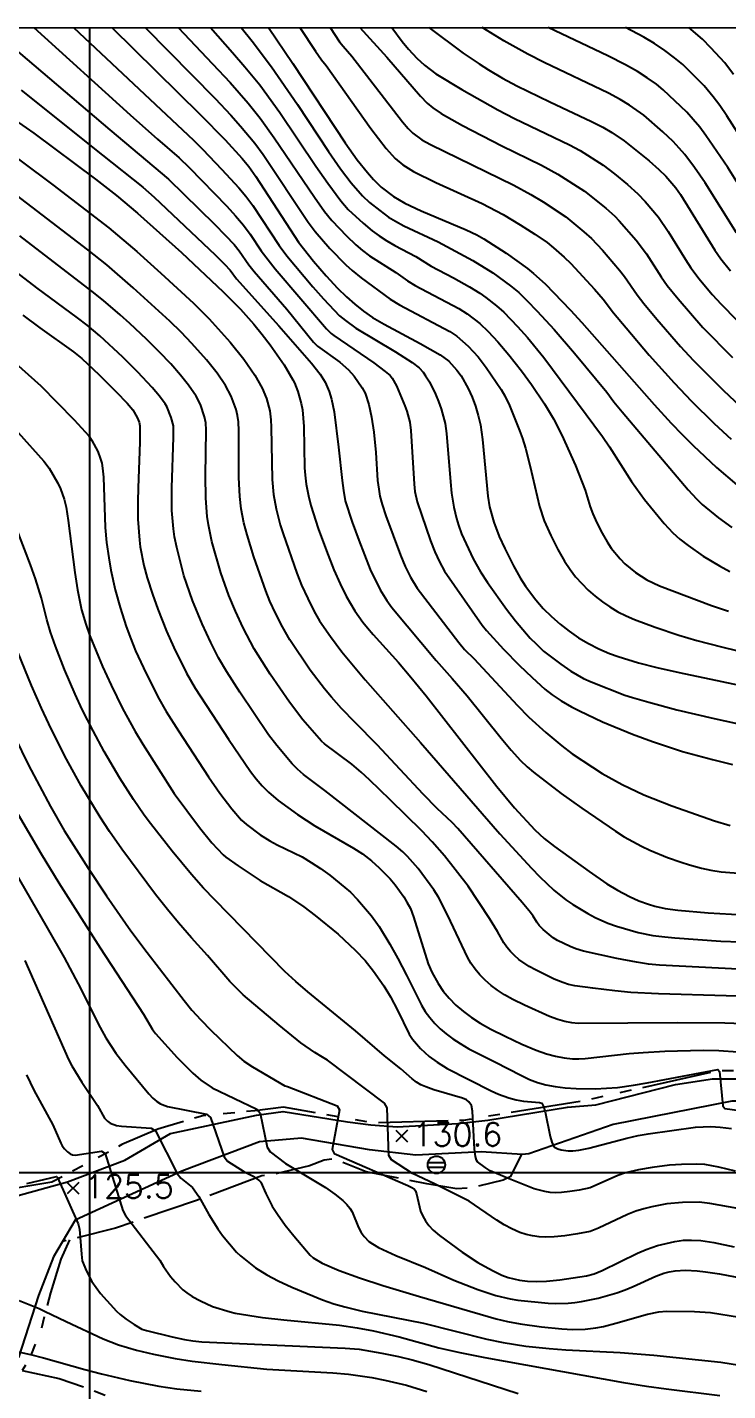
# Model space of a CAD drawing. Extents: x 199116 to 199565, y 548943 to 549516.
# Drawn here: x 199394.6 to 199454.9, y 549381.2 to 549498.6 of the extents above; entities that cross this region are included whole.
import ezdxf

# ---------------------------------------------------------------- set-up
doc = ezdxf.new("R2010")
doc.units = 0
doc.header["$MEASUREMENT"] = 0
doc.linetypes.add('ANYANG1', pattern=[11.5, 6, -1, 1, -1.5, 1, -1])
doc.linetypes.add('ANYANG2', pattern=[6, 5, -1])
for name, color, linetype in [('A0013118', 1, 'CONTINUOUS'), ('A0023119', 1, 'ANYANG2'), ('B0024126', 7, 'ANYANG1'), ('C0226232', 7, 'CONTINUOUS'), ('F0017111', 30, 'CONTINUOUS'), ('F0017114', 7, 'CONTINUOUS'), ('F0027132', 7, 'CONTINUOUS'), ('F0027217', 7, 'CONTINUOUS'), ('H0017334', 7, 'CONTINUOUS'), ('H0037335', 7, 'CONTINUOUS')]:
    doc.layers.add(name, color=color, linetype=linetype)
doc.styles.add('HIST', font='romans.shx', dxfattribs={"bigfont": 'ngsw.shx'})

# ---------------------------------------------------------------- blocks, each defined once
blk = doc.blocks.new('F0027217')
at = {"layer": 'F0027217'}
for points in [[(0.5, 0.5), (-0.5, -0.5)], [(-0.5, 0.5), (0.5, -0.5)]]:
    blk.add_lwpolyline(points, dxfattribs=at)
blk = doc.blocks.new('C0226232')
at = {"layer": 'C0226232'}
for points in [[(-0.72, 0.211), (0.72, 0.211)], [(-0.722, -0.202), (0.722, -0.202)]]:
    blk.add_lwpolyline(points, dxfattribs=at)
blk.add_circle((0, 0), 0.75, dxfattribs=at)

msp = doc.modelspace()

# ---------------------------------------------------------------- linework, layer by layer
at = {"layer": 'A0013118', "flags": 128}
for points in [[(199558.135, 549410.847), (199525.074, 549410.961), (199516.068, 549408.522), (199509.596, 549407.009), (199495.61, 549405.02), (199486.62, 549403.27), (199472.97, 549404.12), (199463.6, 549404.84), (199458.86, 549405.72), (199455.94, 549406.12), (199455.28, 549406.13), (199445.07, 549404.11), (199437.81, 549401.6), (199437.24, 549401.54), (199433.69, 549401.78), (199428.09, 549401.49), (199424.1, 549401.94), (199418.24, 549402.95), (199414.61, 549402.62), (199407.93, 549400.11), (199398.76, 549395.87), (199396.88, 549392.73), (199395.61, 549389.39), (199393.89, 549384.05)], [(199393.86, 549398.01), (199398.09, 549399.19), (199403.04, 549401.06), (199406.95, 549403.36), (199414.35, 549404.92), (199416.66, 549405.24), (199422.19, 549404.34), (199424.19, 549404.09), (199426.46, 549403.93), (199431.68, 549404.2), (199434.28, 549404.49), (199441.13, 549405.62), (199443.57, 549405.82), (199450.43, 549407.57), (199453.62, 549408.06), (199456.31, 549408.04)]]:
    msp.add_lwpolyline(points, dxfattribs=at)
at = {"layer": 'A0023119', "flags": 128}
msp.add_lwpolyline([(199437.16, 549401.55), (199436.19, 549399.61), (199435.6, 549399.33), (199432.81, 549398.65), (199431.6, 549398.58), (199429.03, 549399.02), (199423.81, 549400.04), (199421.01, 549401.15), (199420.18, 549401.06), (199418.93, 549400.55), (199415.62, 549399.77), (199414.82, 549399.7), (199409.2, 549397.58), (199402.22, 549395.2), (199397.66, 549394.04)], dxfattribs=at)
at = {"layer": 'B0024126', "flags": 128}
for points in [[(199558.136, 549430.162), (199556.22, 549431.22), (199553.03, 549431.96), (199550.41, 549430.88), (199548.31, 549428.55), (199545.449, 549424.825), (199543.72, 549420.77), (199543.57, 549420.16), (199543.11, 549419.46), (199537.81, 549419.14), (199531.69, 549418.53), (199521.37, 549416.87), (199512.84, 549415.24), (199508.76, 549410.22), (199507.27, 549409.6), (199486.37, 549406.13), (199472.93, 549406.62), (199466.18, 549407.86), (199459.5, 549408.81), (199454.04, 549408.73), (199442.67, 549406.19), (199432.18, 549404.48), (199424.41, 549404.25), (199416.69, 549405.6), (199414.23, 549405.3), (199409.74, 549404.87), (199405.86, 549403.72), (199402.76, 549402.39), (199400.53, 549401.15), (199396.75, 549399.15), (199389.42, 549397.93), (199383.92, 549397.86), (199374.92, 549398.63), (199373.95, 549399.11), (199367.42, 549403.05), (199362.99, 549406.58), (199358.83, 549408.68), (199352.72, 549411.29), (199337.07, 549412.94), (199331.69, 549413.33), (199313.44, 549412.72), (199304.31, 549412.56), (199304.1, 549412.55)], [(199398.28, 549394.2), (199397.52, 549392.52), (199396.62, 549389.63), (199395.8, 549386.37), (199394.75, 549383.78), (199394.19, 549382.95), (199397.37, 549382.26), (199399.82, 549381.41), (199402.94, 549380.18), (199406.88, 549379.12), (199410.79, 549378.89), (199415.47, 549378.8), (199419.89, 549378.59), (199424.73, 549378.26), (199426.13, 549378.1), (199429.11, 549377.38), (199432.47, 549375.75), (199436.57, 549374.43), (199461.35, 549364.87), (199471.9, 549358.93), (199500.2, 549349.73), (199521.52, 549342.53), (199525.3, 549347.12), (199531.85, 549341.16), (199535.46, 549344.07), (199537.99, 549342.42), (199541.49, 549341.54), (199544.7, 549341.11), (199547.24, 549340.41), (199551.17, 549338.9), (199554.96, 549337.4), (199558.131, 549336.96)]]:
    msp.add_lwpolyline(points, dxfattribs=at)
at = {"layer": 'F0017111', "flags": 128}
for points, elevation in [([(199395.2, 549498.58), (199403.49, 549491.07), (199405.85, 549488.97), (199407.71, 549487.37), (199408.56, 549486.54), (199411.8, 549483.21), (199412.57, 549482.37), (199413.24, 549481.56), (199413.81, 549480.79), (199414.77, 549479.35), (199415.96, 549477.8), (199420.39, 549472.64), (199420.8, 549472.25), (199421.03, 549472.08), (199424.45, 549469.71), (199425.44, 549468.98), (199425.87, 549468.61), (199426.05, 549468.38), (199426.4, 549467.73), (199427.14, 549466.01), (199427.31, 549465.54), (199427.56, 549464.59), (199427.65, 549463.88), (199427.93, 549459.26), (199428, 549458.62), (199428.19, 549457.75), (199429.35, 549454.39), (199429.71, 549453.45), (199430.1, 549452.58), (199430.54, 549451.78), (199433.78, 549447.11), (199434.15, 549446.65), (199435.62, 549445.06), (199436.97, 549443.69), (199438.08, 549442.61), (199439.18, 549441.62), (199439.8, 549441.13), (199440.59, 549440.62), (199441.47, 549440.1), (199442.15, 549439.74), (199444.13, 549438.81), (199446.73, 549437.73), (199448.46, 549437.1), (199450.17, 549436.52), (199451.03, 549436.25), (199453.6, 549435.54), (199455.33, 549435.11)], 143), ([(199398.61, 549498.58), (199408.95, 549488.9), (199409.73, 549488.12), (199411.38, 549486.37), (199412.84, 549484.78), (199413.44, 549484.06), (199414.05, 549483.25), (199416.32, 549479.82), (199416.97, 549478.94), (199419.21, 549476.25), (199420.14, 549475.21), (199421.52, 549473.77), (199422.01, 549473.35), (199422.92, 549472.69), (199426.32, 549470.65), (199427.75, 549469.75), (199428.35, 549469.29), (199428.7, 549468.9), (199428.92, 549468.59), (199429.24, 549468.07), (199429.76, 549467.02), (199430.03, 549466.38), (199430.26, 549465.76), (199430.6, 549464.48), (199430.72, 549463.63), (199431.05, 549459.46), (199431.16, 549458.5), (199431.36, 549457.28), (199431.59, 549456.3), (199431.76, 549455.73), (199432.02, 549455), (199433.01, 549452.83), (199433.65, 549451.71), (199434.25, 549450.81), (199435.87, 549448.5), (199436.65, 549447.5), (199437.93, 549446.01), (199438.42, 549445.5), (199439.07, 549444.89), (199440.55, 549443.77), (199441.43, 549443.17), (199442.51, 549442.54), (199443.16, 549442.25), (199446.07, 549441.1), (199446.72, 549440.88), (199448.12, 549440.48), (199450.55, 549439.84), (199453.74, 549439.09), (199460.69, 549437.56)], 144), ([(199404.79, 549498.58), (199410.81, 549492.47), (199412.15, 549491.05), (199413, 549490.1), (199414.21, 549488.62), (199414.94, 549487.64), (199418.81, 549481.84), (199419.41, 549481.02), (199420.68, 549479.56), (199422.05, 549478.14), (199422.59, 549477.65), (199423.36, 549477.04), (199425.86, 549475.2), (199426.68, 549474.7), (199431, 549472.41), (199431.36, 549472.19), (199431.62, 549472.01), (199432.59, 549471.16), (199433.44, 549470.23), (199434.14, 549469.32), (199435.43, 549467.42), (199435.74, 549466.88), (199436.15, 549466.03), (199437.01, 549463.89), (199437.25, 549463.21), (199437.51, 549462.35), (199437.92, 549460.78), (199438.73, 549457.35), (199439.12, 549456.1), (199439.69, 549454.83), (199440.3, 549453.64), (199440.87, 549452.64), (199441.35, 549451.91), (199441.83, 549451.29), (199442.36, 549450.7), (199442.92, 549450.14), (199443.51, 549449.62), (199444.13, 549449.13), (199444.78, 549448.69), (199445.46, 549448.28), (199446.17, 549447.92), (199446.9, 549447.6), (199448.67, 549446.96), (199450.71, 549446.26), (199452.27, 549445.8), (199454.38, 549445.25), (199458.49, 549444.24)], 146), ([(199407.63, 549498.58), (199410.59, 549495.47), (199412.1, 549493.84), (199413.66, 549492.07), (199414.67, 549490.78), (199415.89, 549489.1), (199419.36, 549483.98), (199420.22, 549482.75), (199420.84, 549481.98), (199422.12, 549480.65), (199422.91, 549479.88), (199423.49, 549479.39), (199424.08, 549478.93), (199426.37, 549477.48), (199427.37, 549476.77), (199428.01, 549476.38), (199431.78, 549474.38), (199432.5, 549473.94), (199433.58, 549473.1), (199434.31, 549472.41), (199435.13, 549471.53), (199436.08, 549470.41), (199437.16, 549469.03), (199438.04, 549467.85), (199439.16, 549466.17), (199439.92, 549464.88), (199440.63, 549463.49), (199441.81, 549460.88), (199442.65, 549458.76), (199443.08, 549457.3), (199443.3, 549456.72), (199443.66, 549455.94), (199444.11, 549455.04), (199444.54, 549454.29), (199444.9, 549453.74), (199445.65, 549452.83), (199446.07, 549452.41), (199446.98, 549451.66), (199447.97, 549451.02), (199449.06, 549450.51), (199453.52, 549448.82), (199455, 549448.32)], 147), ([(199410.39, 549498.58), (199412.31, 549496.44), (199413.37, 549495.21), (199414.65, 549493.64), (199416.38, 549491.26), (199419.47, 549486.66), (199420.49, 549485.19), (199421.63, 549483.67), (199422.26, 549482.93), (199423.54, 549481.73), (199424.32, 549481.08), (199424.91, 549480.64), (199425.57, 549480.22), (199426.28, 549479.82), (199428.08, 549478.88), (199429.4, 549478.03), (199431.32, 549477.04), (199432.69, 549476.27), (199433.59, 549475.71), (199434.09, 549475.34), (199435.02, 549474.62), (199435.64, 549474.09), (199436.84, 549472.85), (199437.69, 549471.9), (199439.09, 549470.16), (199444.13, 549463.38), (199444.74, 549462.47), (199446.63, 549459.5), (199447.75, 549457.93), (199449.46, 549455.88), (199450.21, 549455.08), (199450.8, 549454.54), (199451.52, 549453.97), (199452.82, 549453.07), (199454.21, 549452.22), (199455.09, 549451.75)], 148), ([(199413.03, 549498.58), (199413.98, 549497.42), (199415.66, 549495.21), (199417.88, 549491.96), (199420.55, 549487.91), (199421.6, 549486.43), (199422.51, 549485.22), (199423.48, 549484.09), (199424.09, 549483.53), (199424.97, 549482.82), (199425.72, 549482.27), (199426.33, 549481.9), (199427.05, 549481.51), (199429.99, 549480.13), (199432.98, 549478.52), (199434.7, 549477.45), (199436.23, 549476.33), (199436.93, 549475.76), (199437.63, 549475.09), (199438.53, 549474.16), (199439.97, 549472.59), (199441.74, 549470.54), (199444.52, 549467.2), (199445.13, 549466.34), (199445.85, 549465.49), (199451.53, 549458.77), (199452.23, 549457.99), (199452.73, 549457.51), (199454.13, 549456.36), (199455.27, 549455.54)], 149), ([(199418.08, 549498.58), (199419.44, 549496.56), (199419.97, 549495.81), (199420.36, 549495.31), (199424.2, 549489.88), (199425.51, 549488.16), (199426.29, 549487.32), (199426.96, 549486.77), (199427.87, 549486.19), (199429.81, 549485.25), (199433.8, 549483.42), (199435.59, 549482.5), (199437.06, 549481.61), (199438.32, 549480.78), (199439.37, 549480.07), (199439.92, 549479.61), (199440.83, 549478.82), (199441.41, 549478.26), (199443.46, 549476.05), (199444.2, 549475.2), (199445.09, 549474.03), (199446.18, 549472.72), (199448.16, 549470.38), (199450.32, 549467.98), (199451.81, 549466.41), (199453.74, 549464.5), (199455.21, 549463.14)], 151), ([(199420.69, 549498.58), (199421.52, 549497.35), (199421.81, 549496.97), (199422.58, 549496.11), (199426.93, 549490.47), (199427.42, 549489.88), (199427.83, 549489.49), (199428.6, 549488.93), (199429.34, 549488.52), (199436.5, 549485), (199437.98, 549484.22), (199439.05, 549483.57), (199440.99, 549482.28), (199442.54, 549480.99), (199443.2, 549480.41), (199444.14, 549479.41), (199445.62, 549477.7), (199446.05, 549477.16), (199447.13, 549475.57), (199447.7, 549474.83), (199448.83, 549473.46), (199450.87, 549471.11), (199451.96, 549469.95), (199454.55, 549467.32), (199456.46, 549465.54)], 152), ([(199423.27, 549498.58), (199425.57, 549496.04), (199428.47, 549492.67), (199429.05, 549492.08), (199429.55, 549491.66), (199430.26, 549491.18), (199432.1, 549490.15), (199435.47, 549488.39), (199438.9, 549486.74), (199440.31, 549485.97), (199442.59, 549484.51), (199444.42, 549483.02), (199445.2, 549482.33), (199445.58, 549481.94), (199447.04, 549480.28), (199447.92, 549479.09), (199449.19, 549477.11), (199449.72, 549476.38), (199450.65, 549475.21), (199452.78, 549472.75), (199455.33, 549470.17)], 153), ([(199426.01, 549498.58), (199426.91, 549497.39), (199427.44, 549496.73), (199428.15, 549495.95), (199428.82, 549495.34), (199429.79, 549494.61), (199432.04, 549493.25), (199435.13, 549491.5), (199436.56, 549490.75), (199441.3, 549488.48), (199442.21, 549488), (199444.2, 549486.74), (199445.17, 549486), (199446.29, 549485.06), (199447.19, 549484.26), (199447.82, 549483.62), (199448.95, 549482.25), (199449.79, 549481.03), (199451.28, 549478.62), (199451.76, 549477.9), (199452.47, 549476.95), (199453.59, 549475.6), (199454.36, 549474.77), (199455.69, 549473.43)], 154), ([(199455.68, 549480.9), (199452.99, 549485.22), (199452.06, 549486.53), (199451.22, 549487.64), (199450.75, 549488.2), (199450.22, 549488.76), (199449.33, 549489.61), (199447.7, 549491.05), (199446.47, 549491.9), (199445.66, 549492.4), (199444.66, 549492.94), (199439.12, 549495.58), (199437.73, 549496.28), (199435.65, 549497.45), (199433.78, 549498.58)], 156), ([(199457.52, 549482.39), (199454.92, 549486.53), (199453.05, 549489.3), (199452.51, 549490.02), (199451.96, 549490.68), (199451.4, 549491.29), (199449.37, 549493.23), (199448.78, 549493.7), (199448, 549494.25), (199447.15, 549494.8), (199446.13, 549495.37), (199444.6, 549496.14), (199439.48, 549498.58)], 157), ([(199459.37, 549483.88), (199454.85, 549490.97), (199454.25, 549491.86), (199453.68, 549492.62), (199452.89, 549493.56), (199451.05, 549495.41), (199450.35, 549495.99), (199449.52, 549496.6), (199448.63, 549497.2), (199447.7, 549497.75), (199446.12, 549498.58)], 158), ([(199455.41, 549494.55), (199454.67, 549495.54), (199453.47, 549496.85), (199452.74, 549497.58), (199451.56, 549498.58)], 159), ([(199392.71, 549497.48), (199401.75, 549489.79), (199406.79, 549485.54), (199410.75, 549481.65), (199411.7, 549480.69), (199412.44, 549479.89), (199412.87, 549479.37), (199413.71, 549478.16), (199414.16, 549477.59), (199416.98, 549474.33), (199419.26, 549471.5), (199419.6, 549471.15), (199421.55, 549469.77), (199422.28, 549469.11), (199422.76, 549468.56), (199423.46, 549467.56), (199423.72, 549467.09), (199424.02, 549466.12), (199424.26, 549465.04), (199424.46, 549463.75), (199424.64, 549461.98), (199424.79, 549459.58), (199424.88, 549458.84), (199424.99, 549458.23), (199425.17, 549457.52), (199425.5, 549456.55), (199426.75, 549453.15), (199427.17, 549452.18), (199427.63, 549451.26), (199428.2, 549450.32), (199431.78, 549445.63), (199432.28, 549445.03), (199433.09, 549444.21), (199436.79, 549440.22), (199437.81, 549439.21), (199439.27, 549437.87), (199440.64, 549436.74), (199441.54, 549436.05), (199443.27, 549434.88), (199444.12, 549434.36), (199445.83, 549433.41), (199447.71, 549432.52), (199450.11, 549431.56), (199453.78, 549430.27), (199455.14, 549429.86)], 142), ([(199394.11, 549493.18), (199401.12, 549487.61), (199404.57, 549484.83), (199405.56, 549483.99), (199410.81, 549479.01), (199411.61, 549478.21), (199412.09, 549477.69), (199412.65, 549476.96), (199416.29, 549472.91), (199419.1, 549469.69), (199419.83, 549468.75), (199420.27, 549468.05), (199420.62, 549467.23), (199420.81, 549466.59), (199421.05, 549465.49), (199421.43, 549462.44), (199421.73, 549459.59), (199421.84, 549458.73), (199422, 549457.83), (199422.59, 549456), (199423.16, 549454.44), (199424.16, 549451.91), (199425.02, 549450.17), (199425.57, 549449.26), (199426.01, 549448.65), (199429.83, 549444.08), (199431.21, 549442.54), (199432.49, 549441.03), (199435.41, 549437.39), (199436.28, 549436.35), (199437.09, 549435.48), (199437.67, 549434.92), (199438.21, 549434.46), (199440.6, 549432.64), (199442.37, 549431.36), (199445.27, 549429.37), (199446.02, 549428.9), (199447.5, 549428.09), (199448.23, 549427.74), (199449.73, 549427.12), (199450.91, 549426.71), (199451.63, 549426.49), (199452.65, 549426.2), (199453.47, 549426.01), (199454.35, 549425.88), (199457.31, 549425.65)], 141), ([(199391.48, 549489.03), (199396.84, 549485.03), (199401.64, 549481.33), (199404.06, 549479.29), (199406.14, 549477.43), (199408.94, 549474.85), (199410.3, 549473.49), (199412.11, 549471.5), (199413.26, 549470.04), (199414.21, 549468.66), (199414.84, 549467.54), (199415.21, 549466.64), (199415.5, 549465.57), (199415.59, 549464.81), (199415.63, 549464.18), (199415.72, 549459.68), (199415.84, 549458.37), (199416.05, 549457.13), (199416.41, 549455.77), (199416.66, 549454.99), (199417.83, 549451.61), (199418.25, 549450.57), (199418.77, 549449.42), (199419.34, 549448.31), (199419.79, 549447.5), (199420.72, 549446.15), (199421.72, 549444.83), (199423.71, 549442.41), (199428.47, 549437.02), (199435.31, 549429.16), (199438.02, 549426.19), (199438.75, 549425.45), (199439.96, 549424.31), (199441, 549423.48), (199441.58, 549423.08), (199442.87, 549422.3), (199443.5, 549421.96), (199444.61, 549421.46), (199445.36, 549421.2), (199447.22, 549420.66), (199448.47, 549420.41), (199449.52, 549420.27), (199450.36, 549420.19), (199454.33, 549419.92), (199456.02, 549419.85)], 139), ([(199455.81, 549417.5), (199449.06, 549417.84), (199448.11, 549417.94), (199447.07, 549418.1), (199445.37, 549418.43), (199442.52, 549419.04), (199441.85, 549419.25), (199441.36, 549419.46), (199440.28, 549419.98), (199439.9, 549420.21), (199439.04, 549420.91), (199438.69, 549421.26), (199438.48, 549421.54), (199438.18, 549422.05), (199437.95, 549422.37), (199437.23, 549423.24), (199431.68, 549429.62), (199431.2, 549430.13), (199429.92, 549431.32), (199428.71, 549432.57), (199424.76, 549436.81), (199422.86, 549438.73), (199421.69, 549439.95), (199420.81, 549440.93), (199420.21, 549441.65), (199418.99, 549443.26), (199417.24, 549445.86), (199416.59, 549446.98), (199415.99, 549448.16), (199415.51, 549449.19), (199415.16, 549450.07), (199414.13, 549453.01), (199413.55, 549454.89), (199413.28, 549455.92), (199413.03, 549457.15), (199412.92, 549458.21), (199412.85, 549459.83), (199412.83, 549463.85), (199412.8, 549464.62), (199412.74, 549465.19), (199412.61, 549465.68), (199412.19, 549466.83), (199411.69, 549467.75), (199410.97, 549468.81), (199410.07, 549469.96), (199408.79, 549471.39), (199407.88, 549472.35), (199406.91, 549473.3), (199403.76, 549476.17), (199401.47, 549478.14), (199399.86, 549479.43), (199389.75, 549487.16)], 138), ([(199459.54, 549415.1), (199454.79, 549415.19), (199448.97, 549415.36), (199446.58, 549415.5), (199445.2, 549415.63), (199443.3, 549415.86), (199441.77, 549416.06), (199441.22, 549416.17), (199440.72, 549416.34), (199439.98, 549416.65), (199438.37, 549417.43), (199437.83, 549417.74), (199436.95, 549418.34), (199436.57, 549418.67), (199436.22, 549419.03), (199435.92, 549419.4), (199435.65, 549419.78), (199435.1, 549420.75), (199434.41, 549421.86), (199432.57, 549424.64), (199430.54, 549427.25), (199429.48, 549428.45), (199428.58, 549429.41), (199425.87, 549432.09), (199424.09, 549433.79), (199423.38, 549434.46), (199422.56, 549435.15), (199420.21, 549436.89), (199419.96, 549437.12), (199418.35, 549438.98), (199417.2, 549440.49), (199415.54, 549442.91), (199414.16, 549445.08), (199413.21, 549446.89), (199412.55, 549448.32), (199411.98, 549449.67), (199411.3, 549451.63), (199410.53, 549454.32), (199410.22, 549455.76), (199410.11, 549456.49), (199410, 549458.06), (199409.98, 549459.98), (199410.03, 549463.91), (199409.99, 549464.54), (199409.9, 549465.05), (199409.53, 549466.13), (199409.16, 549466.85), (199408.51, 549467.8), (199407.82, 549468.65), (199406.98, 549469.62), (199406.02, 549470.63), (199404.89, 549471.75), (199403.45, 549473.1), (199402.63, 549473.85), (199401.2, 549475.07), (199400.21, 549475.87), (199393.99, 549480.64)], 137), ([(199457.02, 549412.75), (199454.67, 549412.84), (199450.6, 549412.89), (199442.06, 549412.83), (199441.49, 549412.89), (199440.9, 549413), (199440.29, 549413.17), (199439.58, 549413.43), (199437.44, 549414.39), (199436.44, 549414.88), (199435.72, 549415.29), (199435.12, 549415.68), (199434.56, 549416.1), (199434.05, 549416.54), (199433.59, 549417.01), (199433.18, 549417.5), (199432.82, 549418.02), (199432.52, 549418.54), (199430.84, 549422.11), (199430.03, 549423.71), (199429.63, 549424.34), (199428.28, 549426.16), (199427.37, 549427.2), (199426.95, 549427.61), (199426.39, 549428.09), (199420.24, 549432.87), (199418.4, 549434.26), (199417.88, 549434.72), (199417.44, 549435.17), (199416.11, 549436.76), (199415.41, 549437.68), (199412.94, 549441.34), (199411.8, 549443.1), (199411.09, 549444.32), (199410.42, 549445.64), (199409.69, 549447.23), (199408.86, 549449.24), (199408.12, 549451.41), (199407.5, 549453.8), (199407.31, 549454.74), (199407.21, 549455.43), (199407.09, 549456.99), (199407.07, 549458.96), (199407.22, 549463.3), (199407.21, 549464.28), (199407.02, 549465), (199406.64, 549465.96), (199406.51, 549466.18), (199406.01, 549466.83), (199405.39, 549467.6), (199404.16, 549468.92), (199402.86, 549470.2), (199400.88, 549472.05), (199399.8, 549472.95), (199398.95, 549473.6), (199395.47, 549476.18), (199393.72, 549477.53)], 136), ([(199391.14, 549471.86), (199395.81, 549467.72), (199397.22, 549466.31), (199398.67, 549464.8), (199399.92, 549463.42), (199400.2, 549463.02), (199400.7, 549462.09), (199400.92, 549461.49), (199401.04, 549461.07), (199401.12, 549460.64), (199401.19, 549459.87), (199401.33, 549455.54), (199401.45, 549454.24), (199401.64, 549452.92), (199401.82, 549451.87), (199402.21, 549450.16), (199402.63, 549448.64), (199403.15, 549447.01), (199403.54, 549445.94), (199403.96, 549444.9), (199404.63, 549443.44), (199405.86, 549440.95), (199406.59, 549439.7), (199407.64, 549438.01), (199410.22, 549434.05), (199411.22, 549432.65), (199412.24, 549431.3), (199413.07, 549430.32), (199413.5, 549429.95), (199414.68, 549429.06), (199415.51, 549428.54), (199416.13, 549428.21), (199418.3, 549427.16), (199419.08, 549426.69), (199419.88, 549426.16), (199420.67, 549425.58), (199421.98, 549424.54), (199422.46, 549424.12), (199423.05, 549423.51), (199424.26, 549422.09), (199424.92, 549421.16), (199425.85, 549419.64), (199426.52, 549418.42), (199427.28, 549416.97), (199428.56, 549414.4), (199428.89, 549413.86), (199429.28, 549413.34), (199429.72, 549412.83), (199430.18, 549412.36), (199430.7, 549411.92), (199431.26, 549411.5), (199431.88, 549411.09), (199432.63, 549410.65), (199434.89, 549409.53), (199437.18, 549408.33), (199437.85, 549408.01), (199438.55, 549407.75), (199439.28, 549407.54), (199440.06, 549407.39), (199440.92, 549407.28), (199441.89, 549407.21), (199443.54, 549407.19), (199445.44, 549407.32), (199446.82, 549407.5), (199447.98, 549407.7), (199454.07, 549408.85), (199454.2, 549408.68), (199454.49, 549405.74), (199454.66, 549405.49), (199457.39, 549405.14)], 134), ([(199393.84, 549463.71), (199396.06, 549461.24), (199396.52, 549460.63), (199397.26, 549459.34), (199397.49, 549458.87), (199397.82, 549457.98), (199397.97, 549457.28), (199398.16, 549456.13), (199398.74, 549451.66), (199398.96, 549450.16), (199399.09, 549449.44), (199399.31, 549448.43), (199399.66, 549447.2), (199400.03, 549446.21), (199401.12, 549443.57), (199401.85, 549441.96), (199402.83, 549439.95), (199403.92, 549437.97), (199404.57, 549436.87), (199407.28, 549432.64), (199409.46, 549429.7), (199410.52, 549428.37), (199411.49, 549427.34), (199411.71, 549427.15), (199412.79, 549426.4), (199414.68, 549425.13), (199417.13, 549423.76), (199418.43, 549422.88), (199419.42, 549422.11), (199421.39, 549420.5), (199422.89, 549419.1), (199423.71, 549418.24), (199424.44, 549417.34), (199425.33, 549416.07), (199425.89, 549415.12), (199426.5, 549413.97), (199427.51, 549411.9), (199427.78, 549411.48), (199428.48, 549410.67), (199429.23, 549409.98), (199429.92, 549409.49), (199430.78, 549408.95), (199434.55, 549407.03), (199435.19, 549406.73), (199436.07, 549406.42), (199436.72, 549406.26), (199437.35, 549406.14), (199438.71, 549406.01), (199438.91, 549405.96), (199439.06, 549405.67), (199439.2, 549405.22), (199439.65, 549403.09), (199439.79, 549402.6), (199439.9, 549402.33), (199440, 549402.18), (199440.08, 549402.13), (199440.29, 549402.03), (199440.59, 549401.95), (199441.19, 549401.86), (199441.59, 549401.86), (199442.12, 549401.92), (199442.97, 549402.08), (199446.25, 549402.95), (199447.22, 549403.17), (199448.06, 549403.33), (199452.15, 549403.89), (199453.47, 549403.96), (199454.26, 549403.9), (199455.25, 549403.77)], 133), ([(199455.6, 549400.09), (199454.16, 549400.45), (199452.95, 549400.68), (199452.2, 549400.7), (199450.94, 549400.68), (199449.9, 549400.61), (199448.41, 549400.43), (199447.24, 549400.23), (199446.13, 549399.95), (199445.46, 549399.73), (199443.09, 549398.67), (199442.14, 549398.46), (199441.33, 549398.34), (199440.62, 549398.27), (199440.1, 549398.25), (199439.65, 549398.27), (199439.18, 549398.34), (199438.27, 549398.59), (199436.11, 549399.43), (199434.48, 549400.13), (199434.04, 549400.41), (199433.39, 549400.92), (199433.31, 549401.05), (199433.22, 549401.37), (199433.13, 549401.99), (199432.96, 549405.26), (199432.88, 549405.76), (199432.64, 549406.08), (199432.44, 549406.24), (199432.09, 549406.4), (199429.62, 549407.12), (199428.93, 549407.36), (199428.5, 549407.54), (199428.13, 549407.78), (199427.77, 549408.05), (199426.78, 549408.91), (199425.39, 549410.04), (199422.88, 549412.18), (199418.79, 549415.54), (199417.74, 549416.45), (199416.81, 549417.31), (199410.78, 549423.46), (199409.81, 549424.48), (199408.78, 549425.65), (199407.11, 549427.66), (199405.24, 549430.03), (199404.69, 549430.76), (199403.77, 549432.11), (199402.61, 549433.94), (199401.25, 549436.24), (199400.3, 549438.01), (199399.37, 549439.87), (199398.76, 549441.19), (199397.85, 549443.3), (199397.06, 549445.32), (199396.64, 549446.52), (199396.33, 549447.6), (199395.85, 549449.46), (199395.35, 549451.12), (199394.92, 549452.32), (199393.74, 549455.4)], 132), ([(199455.8, 549396.88), (199453.38, 549397.33), (199452.47, 549397.43), (199451.02, 549397.41), (199449.67, 549397.28), (199448.4, 549397.04), (199447.71, 549396.86), (199447.01, 549396.65), (199446.3, 549396.38), (199443.81, 549395.2), (199443.09, 549394.92), (199441.98, 549394.7), (199440.9, 549394.54), (199439.97, 549394.45), (199439.27, 549394.42), (199438.68, 549394.45), (199438.11, 549394.53), (199437.58, 549394.65), (199437.03, 549394.83), (199436.35, 549395.14), (199435.69, 549395.49), (199435.06, 549395.88), (199432.67, 549397.51), (199429.69, 549399.01), (199427.8, 549399.89), (199425.97, 549401.08), (199425.75, 549401.46), (199425.6, 549405.56), (199425.39, 549405.96), (199420.46, 549409.66), (199420.03, 549409.91), (199419.38, 549410.31), (199418.19, 549411.14), (199416.3, 549412.67), (199413.23, 549415.3), (199412.64, 549415.86), (199412.06, 549416.45), (199410.16, 549418.68), (199408.78, 549420.19), (199407.65, 549421.48), (199406.69, 549422.63), (199405.67, 549423.94), (199402.78, 549427.84), (199401.7, 549429.36), (199400.9, 549430.58), (199399.27, 549433.28), (199397.88, 549435.83), (199396.48, 549438.63), (199395.85, 549439.98), (199395, 549441.94), (199392.05, 549449.1)], 131), ([(199390.16, 549431.76), (199396.34, 549421.07), (199397.8, 549418.49), (199399.01, 549416.24), (199400.92, 549412.48), (199401.41, 549411.58), (199402.27, 549410.27), (199403.05, 549409.24), (199405.1, 549406.75), (199405.45, 549406.39), (199405.78, 549406.11), (199406.09, 549405.91), (199406.24, 549405.83), (199406.69, 549405.67), (199410.07, 549405.02), (199410.4, 549404.73), (199411.57, 549401.33), (199411.86, 549400.96), (199413.27, 549400.08), (199414.07, 549399.66), (199414.63, 549399.28), (199414.73, 549399.16), (199415.16, 549398.19), (199415.72, 549397.1), (199416.16, 549396.41), (199416.84, 549395.44), (199417.57, 549394.52), (199418.99, 549392.86), (199419.24, 549392.64), (199420.01, 549392.18), (199421.49, 549391.56), (199423.23, 549390.92), (199425.24, 549390.25), (199428.4, 549389.3), (199434.98, 549387.4), (199435.98, 549387.16), (199437.07, 549386.96), (199438.9, 549386.69), (199440.63, 549386.52), (199441.57, 549386.47), (199442.66, 549386.49), (199443.57, 549386.61), (199444.23, 549386.74), (199445.28, 549387.01), (199448.03, 549387.8), (199449, 549387.99), (199449.66, 549388.04), (199452.07, 549388.03), (199453.44, 549387.92), (199455.93, 549387.52)], 128), ([(199393.66, 549431.15), (199395.82, 549427.44), (199397.35, 549424.94), (199400.91, 549419.34), (199404.63, 549413.62), (199405.42, 549412.3), (199405.67, 549411.97), (199407.53, 549409.89), (199408.87, 549408.54), (199409.57, 549407.93), (199410.56, 549407.29), (199414.39, 549405.45), (199414.67, 549405.1), (199415.27, 549402.17), (199415.53, 549401.77), (199416.87, 549400.77), (199420.29, 549398.71), (199421.11, 549398.13), (199421.8, 549397.58), (199422.15, 549397.24), (199422.41, 549396.92), (199422.59, 549396.61), (199423.14, 549395.25), (199423.37, 549394.82), (199423.62, 549394.48), (199424.03, 549394.06), (199424.35, 549393.84), (199424.87, 549393.54), (199426.35, 549392.85), (199428.9, 549391.8), (199431.34, 549390.72), (199433.42, 549389.9), (199434.97, 549389.39), (199436.21, 549389.11), (199436.86, 549389), (199439.48, 549388.74), (199440.08, 549388.71), (199441.2, 549388.74), (199441.75, 549388.79), (199442.35, 549388.88), (199443.78, 549389.18), (199445.37, 549389.62), (199446.1, 549389.88), (199446.78, 549390.17), (199448.73, 549391.06), (199449.42, 549391.32), (199449.89, 549391.44), (199450.41, 549391.52), (199451.29, 549391.57), (199452.29, 549391.52), (199453.02, 549391.44), (199454.21, 549391.26), (199487.22, 549384.96)], 129), ([(199394.43, 549418.25), (199398.19, 549409.71), (199398.46, 549409.18), (199399.34, 549407.77), (199400.69, 549405.76), (199401.29, 549404.68), (199401.55, 549404.4), (199401.77, 549404.24), (199402.31, 549404.04), (199402.73, 549403.97), (199405.31, 549403.82), (199405.67, 549403.58), (199407.53, 549399.89), (199407.84, 549399.51), (199408.86, 549398.71), (199409.4, 549397.92), (199410.25, 549396.36), (199411.04, 549395.13), (199411.45, 549394.57), (199412.65, 549393.13), (199412.98, 549392.8), (199414.28, 549391.79), (199415.26, 549391.17), (199416.24, 549390.65), (199417.4, 549390.1), (199420.05, 549389.02), (199421.01, 549388.69), (199421.97, 549388.41), (199423.45, 549388.05), (199428.73, 549387), (199434.2, 549385.63), (199435.59, 549385.34), (199437.55, 549385.03), (199439.55, 549384.82), (199440.98, 549384.72), (199445.65, 549384.49), (199448.56, 549384.26), (199454.33, 549383.65), (199458.43, 549382.99)], 127), ([(199394.58, 549408.41), (199395.21, 549407.08), (199396.83, 549404.08), (199397.51, 549402.52), (199397.64, 549402.29), (199397.83, 549402.04), (199398.1, 549401.76), (199398.33, 549401.59), (199398.53, 549401.52), (199398.76, 549401.48), (199401.03, 549401.82), (199401.35, 549401.62), (199402.87, 549396.72), (199403.1, 549396.28), (199406.04, 549392.43), (199406.37, 549391.9), (199406.97, 549391.03), (199407.36, 549390.56), (199408.03, 549389.89), (199408.37, 549389.62), (199408.84, 549389.31), (199409.55, 549388.93), (199410.58, 549388.45), (199412.09, 549387.98), (199412.54, 549387.87), (199414.89, 549387.51), (199416.72, 549387.3), (199421.51, 549386.84), (199423.04, 549386.62), (199424.42, 549386.36), (199426.64, 549385.84), (199430.05, 549384.9), (199431.87, 549384.49), (199434.02, 549384.07), (199445.96, 549381.9), (199447.92, 549381.59), (199449.63, 549381.36), (199454.23, 549380.79)], 126), ([(199393.95, 549388.96), (199395.66, 549388.27), (199396.12, 549388.06), (199397.98, 549387.15), (199401.17, 549385.66), (199402.49, 549385.15), (199404.03, 549384.7), (199405.5, 549384.34), (199407.36, 549383.98), (199408.82, 549383.75), (199411.37, 549383.44), (199415.24, 549383.06), (199420.94, 549382.73), (199422.28, 549382.61), (199424.28, 549382.33), (199425.41, 549382.1), (199427.26, 549381.66), (199429.03, 549381.13)], 124), ([(199391.2, 549385.12), (199394.91, 549384.32), (199396.02, 549384.04), (199399.58, 549383.02), (199401.02, 549382.65), (199403.47, 549382.09), (199405.97, 549381.6), (199407.5, 549381.37), (199409.6, 549381.16)], 123)]:
    msp.add_lwpolyline(points, dxfattribs=dict(at, elevation=elevation))
at = {"layer": 'F0017114', "flags": 128}
for points, elevation in [([(199401.92, 549498.58), (199409.51, 549491.11), (199411.67, 549488.93), (199413.12, 549487.32), (199413.7, 549486.61), (199414.3, 549485.75), (199417.98, 549480.11), (199419.26, 549478.48), (199420.35, 549477.21), (199421.33, 549476.15), (199422.1, 549475.39), (199422.83, 549474.76), (199423.57, 549474.17), (199424.35, 549473.62), (199425.34, 549473.03), (199428.46, 549471.37), (199430.18, 549470.39), (199430.91, 549469.86), (199431.61, 549469.09), (199431.98, 549468.6), (199432.58, 549467.51), (199432.92, 549466.75), (199433.21, 549465.97), (199433.44, 549465.18), (199433.63, 549464.38), (199433.82, 549463.12), (199434.27, 549458.22), (199434.42, 549457.32), (199434.78, 549456), (199435.25, 549454.77), (199435.74, 549453.72), (199436.49, 549452.24), (199437.05, 549451.21), (199437.51, 549450.47), (199438.4, 549449.3), (199439.05, 549448.56), (199439.76, 549447.86), (199440.5, 549447.21), (199441.28, 549446.6), (199442.09, 549446.04), (199442.94, 549445.54), (199443.83, 549445.09), (199444.75, 549444.69), (199445.48, 549444.41), (199447.25, 549443.88), (199448.81, 549443.48), (199450.73, 549443.05), (199464.89, 549440.07)], 145), ([(199415.41, 549498.58), (199417.49, 549495.49), (199421.99, 549488.65), (199423.04, 549487.2), (199423.91, 549486.09), (199424.43, 549485.5), (199425.1, 549484.84), (199426.15, 549484.05), (199427.13, 549483.47), (199428.53, 549482.81), (199432.42, 549481.17), (199433.33, 549480.73), (199433.93, 549480.39), (199435.85, 549479.17), (199437.68, 549477.85), (199438.21, 549477.42), (199439.2, 549476.52), (199441.4, 549474.24), (199442.36, 549473.2), (199448.58, 549466.13), (199450.05, 549464.53), (199450.99, 549463.55), (199451.96, 549462.59), (199453.96, 549460.71), (199455.7, 549459.21)], 150), ([(199429.19, 549498.58), (199432.14, 549496.39), (199433.53, 549495.45), (199434.34, 549494.95), (199435.55, 549494.23), (199436.76, 549493.57), (199439.61, 549492.18), (199443.21, 549490.5), (199444.18, 549490), (199444.95, 549489.55), (199446.01, 549488.83), (199448.16, 549487.1), (199449, 549486.36), (199449.6, 549485.79), (199450.45, 549484.79), (199450.87, 549484.22), (199453.82, 549479.41), (199454.34, 549478.66), (199455.17, 549477.63)], 155), ([(199391.88, 549491.8), (199395.2, 549489.48), (199400.51, 549485.54), (199402.32, 549484.12), (199404.11, 549482.6), (199407.91, 549479.2), (199411.49, 549475.82), (199412.99, 549474.32), (199414.14, 549473.04), (199414.86, 549472.16), (199415.55, 549471.26), (199416.74, 549469.55), (199417.5, 549468.25), (199417.64, 549467.98), (199417.93, 549467.23), (199418.21, 549466.21), (199418.31, 549465.66), (199418.43, 549464.23), (199418.5, 549460.67), (199418.54, 549460.04), (199418.64, 549459.26), (199418.83, 549458.25), (199419.03, 549457.44), (199419.68, 549455.44), (199420.38, 549453.52), (199421.02, 549451.88), (199421.56, 549450.68), (199422.09, 549449.63), (199422.83, 549448.37), (199423.52, 549447.39), (199423.92, 549446.89), (199424.41, 549446.31), (199426.58, 549443.9), (199427.65, 549442.65), (199428.96, 549441.03), (199435.06, 549433.22), (199436.58, 549431.39), (199438.32, 549429.51), (199439.13, 549428.76), (199440.01, 549428.06), (199442.99, 549425.9), (199444.52, 549424.86), (199445.42, 549424.3), (199446.47, 549423.75), (199447.27, 549423.39), (199448.09, 549423.09), (199448.66, 549422.93), (199449.53, 549422.73), (199450.63, 549422.57), (199453.23, 549422.34), (199456.24, 549422.19)], 140), ([(199394.26, 549473.81), (199395.71, 549472.73), (199398.61, 549470.65), (199399.34, 549470.08), (199400.83, 549468.67), (199402.29, 549467.22), (199403.22, 549466.25), (199403.71, 549465.67), (199404.09, 549465), (199404.26, 549464.59), (199404.31, 549464.28), (199404.33, 549462.89), (199404.17, 549458.95), (199404.15, 549457.76), (199404.16, 549456.26), (199404.28, 549454.43), (199404.35, 549453.87), (199404.66, 549452.25), (199404.95, 549451.2), (199405.41, 549449.79), (199405.86, 549448.49), (199406.61, 549446.61), (199407.25, 549445.19), (199408.34, 549442.99), (199409.08, 549441.71), (199411.95, 549437.31), (199413.84, 549434.52), (199414.34, 549433.89), (199414.86, 549433.3), (199415.41, 549432.73), (199416.23, 549432.01), (199417.88, 549430.81), (199419.38, 549429.85), (199422.71, 549427.93), (199423.48, 549427.42), (199424.25, 549426.82), (199424.93, 549426.23), (199425.86, 549425.28), (199426.29, 549424.75), (199427.03, 549423.73), (199427.31, 549423.28), (199427.61, 549422.72), (199427.87, 549422), (199429.15, 549417.96), (199429.44, 549417.24), (199429.99, 549416.25), (199430.44, 549415.61), (199430.95, 549415), (199431.53, 549414.41), (199432.17, 549413.86), (199432.87, 549413.34), (199433.62, 549412.85), (199434.52, 549412.34), (199435.76, 549411.72), (199437.21, 549411.04), (199438.44, 549410.52), (199439.33, 549410.2), (199440.09, 549410), (199440.83, 549409.86), (199441.55, 549409.79), (199442.12, 549409.78), (199442.65, 549409.81), (199446.44, 549410.23), (199447.63, 549410.33), (199449.51, 549410.44), (199452.8, 549410.51), (199454.15, 549410.49), (199455.78, 549410.38)], 135), ([(199393.55, 549437.48), (199394.75, 549435.06), (199396.62, 549431.5), (199397.81, 549429.44), (199399.88, 549426.2), (199401.45, 549423.82), (199403.56, 549420.79), (199404.96, 549418.92), (199408.15, 549414.79), (199408.81, 549413.98), (199409.58, 549413.14), (199410.44, 549412.25), (199412.69, 549410.07), (199413.26, 549409.58), (199414.01, 549409.1), (199416.79, 549407.46), (199417.02, 549407.38), (199421.31, 549405.73), (199421.5, 549405.39), (199420.88, 549401.96), (199421.06, 549401.62), (199427.38, 549398.87), (199427.72, 549398.71), (199427.93, 549398.57), (199428.04, 549398.4), (199428.14, 549398.16), (199428.49, 549396.67), (199428.67, 549396.22), (199428.9, 549395.83), (199429.2, 549395.43), (199429.57, 549395.03), (199430.11, 549394.56), (199431.08, 549393.84), (199432.06, 549393.14), (199433.42, 549392.25), (199434.3, 549391.74), (199434.79, 549391.49), (199435.47, 549391.16), (199436.01, 549390.96), (199437, 549390.72), (199437.7, 549390.63), (199438.45, 549390.59), (199439.32, 549390.62), (199440.48, 549390.74), (199442.76, 549391.1), (199443.43, 549391.27), (199444.12, 549391.55), (199447.15, 549393.03), (199447.89, 549393.35), (199448.89, 549393.7), (199450.37, 549394.04), (199451.12, 549394.15), (199451.81, 549394.17), (199452.61, 549394.12), (199453.73, 549393.95), (199455.48, 549393.6)], 130), ([(199394.61, 549399.04), (199397.15, 549399.63), (199397.25, 549399.57), (199399.01, 549395.58), (199399.13, 549395.1), (199399.29, 549392.96), (199399.37, 549392.39), (199399.72, 549391.5), (199400.19, 549390.61), (199400.95, 549389.58), (199402.31, 549388.04), (199402.62, 549387.76), (199403.16, 549387.36), (199403.83, 549386.9), (199404.49, 549386.51), (199404.89, 549386.38), (199407.11, 549385.85), (199408.17, 549385.61), (199408.88, 549385.49), (199409.65, 549385.42), (199421.99, 549384.86), (199423.2, 549384.76), (199425.16, 549384.44), (199426.58, 549384.14), (199427.77, 549383.85), (199429.2, 549383.44), (199436.89, 549380.97)], 125)]:
    msp.add_lwpolyline(points, dxfattribs=dict(at, elevation=elevation))
at = {"layer": 'H0017334', "flags": 128}
msp.add_lwpolyline([(199116.28, 549498.61), (199558.14, 549498.57), (199558.11, 548943.63), (199116.22, 548943.67)], close=True, dxfattribs=at)
at = {"layer": 'H0037335', "flags": 128}
for points in [[(199400, 549498.584), (199400, 548943.644)], [(199116.269, 549400), (199558.135, 549400)]]:
    msp.add_lwpolyline(points, dxfattribs=at)

# ---------------------------------------------------------------- block references
at = {"layer": 'C0226232'}
msp.add_blockref('C0226232', (199429.85, 549400.65), dxfattribs=at)
at = {"layer": 'F0027217'}
for p in [(199426.85, 549403.12, 130.59), (199398.58, 549398.64, 125.49)]:
    msp.add_blockref('F0027217', p, dxfattribs=at)

# ---------------------------------------------------------------- texts
at = {"layer": 'F0027132', "style": 'HIST'}
for s, p in [('130.6', (199427.8, 549402.27)), ('125.5', (199399.53, 549397.79))]:
    msp.add_text(s, height=2, dxfattribs=at).set_placement(p)

doc.saveas('drawing.dxf')
